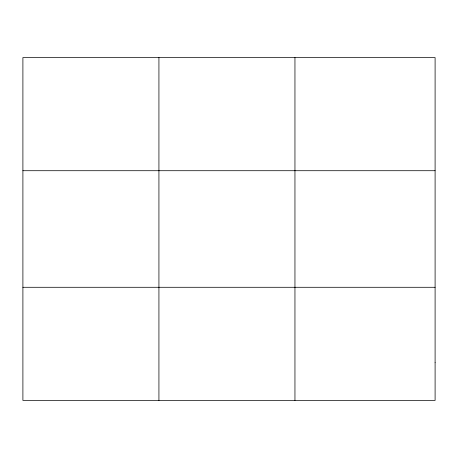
<?xml version="1.0" encoding="UTF-8"?>
<svg xmlns="http://www.w3.org/2000/svg" width="458" height="458" viewBox="0 0 458 458"><rect width="100%" height="100%" fill="white"/><g stroke="black" fill="none" stroke-linecap="round" stroke-linejoin="round"><path stroke-width="0.69" d="M158.926 57.576L158.926 400.424M294.952 57.576L294.952 400.424M22.9 170.714L435.1 170.714M22.9 287.286L435.1 287.286M435.1 362.713L435.1 400.424L22.9 400.424L22.9 57.576L435.1 57.576L435.1 362.713"/></g></svg>
